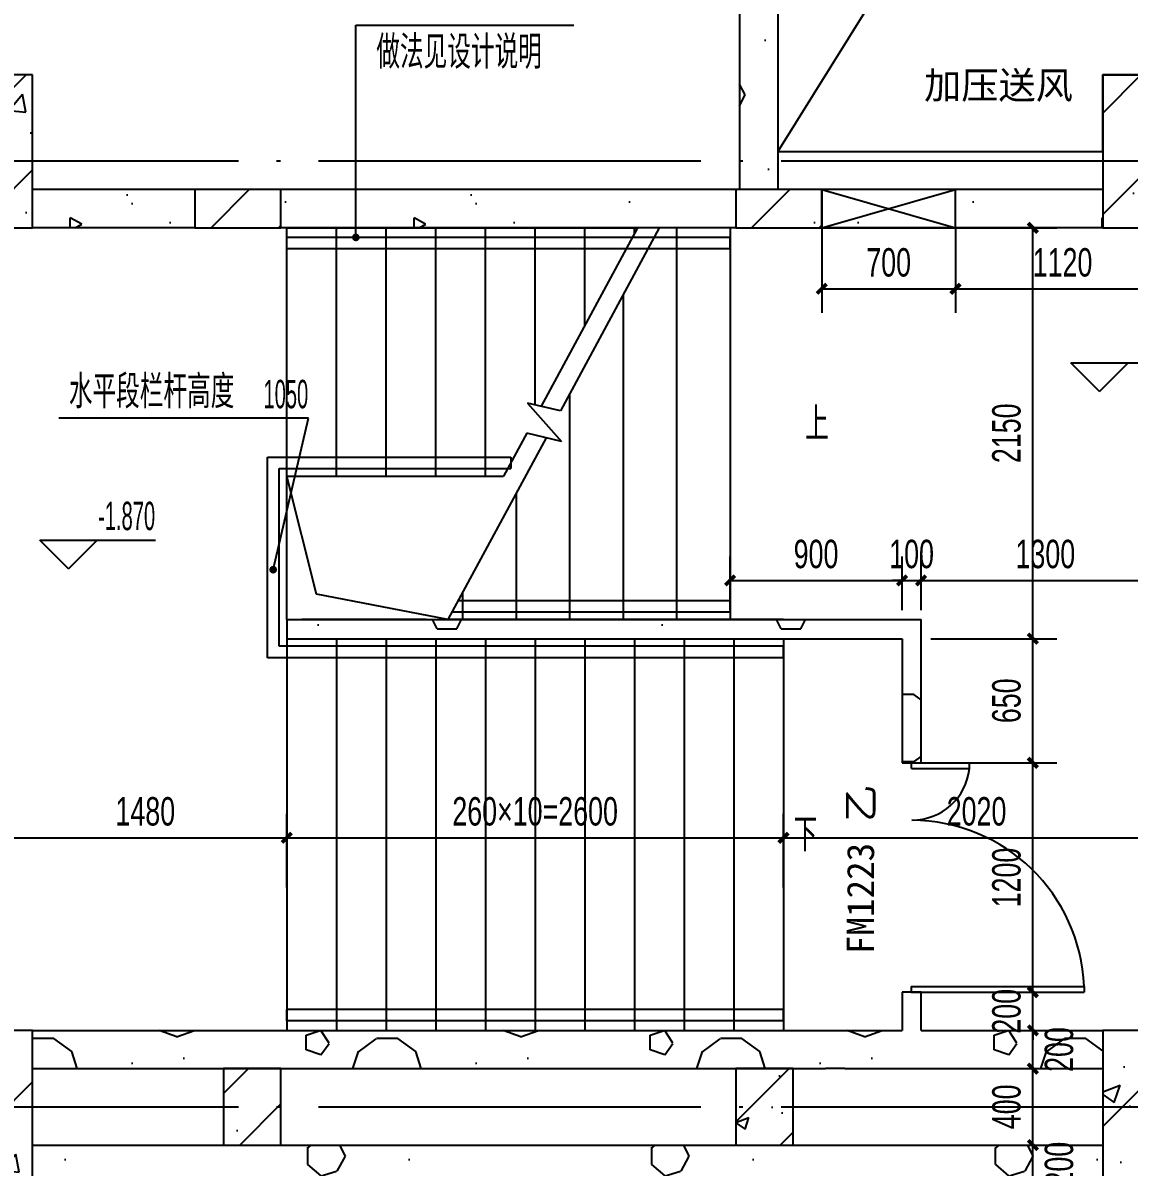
# Model space of a CAD drawing. Extents: x -26219 to 315419, y -160410 to -120810.
# Drawn here: x 95713 to 101502, y -133784 to -127796 of the extents above; entities that cross this region are included whole.
import ezdxf
from ezdxf.xclip import XClip

# ---------------------------------------------------------------- set-up
doc = ezdxf.new("R2010")
doc.units = 0
doc.header["$LTSCALE"] = 1000
doc.header["$MEASUREMENT"] = 0
doc.header["$XCLIPFRAME"] = 0
doc.linetypes.add('104-14# 核心筒$2$DOTE', pattern=[2.42, 2, -0.2, 0.02, -0.2])
for name, color, linetype in [('01-标注_尺寸', 124, 'Continuous'), ('01-标注_标高', 200, 'Continuous'), ('01-标注_符号', 200, 'Continuous'), ('02-TEXT_标注', 130, 'Continuous'), ('104-14# 核心筒$0$A-E_栏杆', 232, 'Continuous'), ('104-14# 核心筒$0$A-E_电梯', 171, 'Continuous'), ('104-14# 核心筒$0$A_STR-砌块墙', 121, 'Continuous'), ('104-14# 核心筒$0$DOOR_FIRE', 220, 'Continuous'), ('104-14# 核心筒$0$DUCT-新风管立管', 3, 'Continuous'), ('104-14# 核心筒$2$05-填充_天正', 26, 'Continuous'), ('104-14# 核心筒$2$A_AXIS-轴线', 36, '104-14# 核心筒$2$DOTE'), ('104-14# 核心筒$2$A_STR-砼柱', 51, 'Continuous'), ('A-TECH_暖通', 6, 'Continuous'), ('DOOR_FIRE_TEXT', 7, 'Continuous')]:
    doc.layers.add(name, color=color, linetype=linetype)
doc.styles.add('_TCH_DIM', font='ros.shx', dxfattribs={"width": 0.75, "bigfont": 'jd.shx'})
doc.styles.add('_TCH_DIM_T3', font='ros.shx', dxfattribs={"width": 0.705882, "bigfont": 'jd.shx'})
doc.styles.add('_TCH_WINDOW', font='STXIHEI_0.TTF')
doc.styles.get("Standard").update_dxf_attribs({"font": 'STXIHEI_0.TTF'})
doc.dimstyles.new('_TCH_ARCH&&50', dxfattribs={"dimtxt": 148.75, "dimasz": 50, "dimexe": 125, "dimexo": 150, "dimgap": 63.125, "dimtad": 1, "dimdec": 0, "dimzin": 0, "dimdsep": 46, "dimtxsty": '_TCH_DIM_T3', "dimblk": 'ARCHTICK', "dimcen": 0.09, "dimclrt": 7, "dimazin": 2, "dimtfac": 1, "dimtdec": 0, "dimtix": 1, "dimtmove": 2, "dimatfit": 3, "dimfxl": 0, "dimtolj": 1, "dimtzin": 0, "dimarcsym": 0})
pattern_1 = [(0, (531, -549), (900, 1800), [0, -1800]), (0, (-522, -792), (900, 1800), [0, -1800]), (0, (63, -810), (900, 1800), [0, -1800]), (0, (702, -279), (900, 1800), [0, -1800]), (0, (-45, -900), (900, 1800), [0, -1800]), (0, (882, 855), (900, 1800), [0, -1800]), (0, (333, 711), (900, 1800), [0, -1800]), (0, (621, 486), (900, 1800), [0, -1800]), (0, (-846, 450), (900, 1800), [0, -1800]), (0, (36, 369), (900, 1800), [0, -1800]), (0, (-306, -90), (900, 1800), [0, -1800]), (0, (-288, -765), (900, 1800), [0, -1800]), (0, (387, -837), (900, 1800), [0, -1800]), (0, (882, -45), (900, 1800), [0, -1800]), (0, (-801, -324), (900, 1800), [0, -1800]), (0, (-648, -18), (900, 1800), [0, -1800]), (0, (54, -144), (900, 1800), [0, -1800]), (0, (-198, -405), (900, 1800), [0, -1800]), (0, (-342, 189), (900, 1800), [0, -1800]), (0, (-117, 864), (900, 1800), [0, -1800]), (0, (-729, -702), (900, 1800), [0, -1800]), (0, (261, 495), (900, 1800), [0, -1800]), (0, (-576, 522), (900, 1800), [0, -1800]), (0, (-720, 756), (900, 1800), [0, -1800]), (130.60129, (771.43, 291.43), (-4499.99995, 5400.00002), [79.025, -33111.333]), (18.43495, (642.86, 325.71), (4500, 1800), [81.316, -11302.884]), (90, (642.9, 248.6), (900, 1800), [77.143, -3522.857]), (161.56505, (720, 222.86), (-4500, 1799.9999), [81.316, -11302.884]), (53.1301, (720, 222.86), (900, 1800), [85.714, -8914.285]), (135, (788.6, -694.3), (-900, 1800), [72.73, -5018.438]), (45, (685.7, -694.3), (900, 1800), [72.73, -5018.438]), (135, (737.14, -745.7), (-900, 1800), [72.73, -5018.438]), (45, (737.14, -745.7), (900, 1800), [72.73, -5018.438]), (116.565, (-77.1, 514.3), (-0.0002, 3600), [95.831, -1916.63]), (180, (-120, 600), (-900, 1800), [102.857, -1697.143]), (63.435, (-265.7, 514.3), (8e-06, 3600), [95.831, -1916.63]), (116.565, (-222.9, 428.6), (-0.0002, 3600), [95.831, -1916.63]), (0, (-222.9, 428.6), (900, 1800), [102.857, -1697.143]), (63.435, (-120, 428.6), (8e-06, 3600), [95.831, -1916.63]), (107.10273, (600, -94.286), (-2699.999897, 9000.000015), [116.584, -48848.707]), (143.97263, (565.71, 17.14), (-17099.99978, 12599.99999), [116.584, -24366.06]), (180, (471.4, 85.7), (-900, 1800), [111.429, -1688.57]), (36.02737, (265.71, 17.14), (17099.99987, 12599.99986), [116.584, -24366.06]), (71.56505, (231.43, -85.7), (2700, 9000), [108.42, -11275.778]), (107.10273, (265.714, -197.14), (-2699.999897, 9000.000015), [116.584, -48848.707]), (143.97263, (360, -265.71), (-17099.99978, 12599.99999), [116.584, -24366.06]), (0, (360, -265.7), (900, 1800), [111.429, -1688.57]), (36.02737, (471.43, -265.71), (17099.99987, 12599.99986), [116.584, -24366.06]), (71.56505, (565.71, -197.14), (2700, 9000), [108.42, -11275.778]), (150.25512, (617.14, 745.71), (-2700, 1799.99998), [69.105, -14442.96]), (90, (557.1, 711.4), (900, 1800), [68.571, -3531.428]), (29.74488, (557.14, 711.43), (2700, 1800), [69.105, -14442.96]), (116.565, (197.1, -531.4), (-0.0002, 3600), [95.831, -1916.63]), (168.69007, (154.29, -445.71), (-8100, 1799.99995), [87.412, -18269.056]), (41.185925, (0, -488.57), (22499.999864, 19799.999827), [91.116, -38177.406]), (90, (0, -574.3), (900, 1800), [85.714, -3514.285]), (138.81407, (68.57, -634.286), (-22499.9996, 19800.000126), [91.116, -38177.406]), (16.699244, (68.57, -634.286), (29699.999777, 8999.999906), [89.488, -37495.613]), (60.9454, (154.29, -608.57), (900, 1799.999984), [88.248, -36976.018]), (109.983106, (-557.14, 222.86), (-4500.000017, 12599.999967), [100.326, -42036.592]), (155.556045, (-591.43, 317.14), (-11700.000045, 5399.99989), [103.569, -43395.394]), (24.443955, (-780, 317.14), (11700.000006, 5399.999974), [103.569, -43395.394]), (70.01689, (-814.286, 222.86), (4500.000014, 12599.99997), [100.326, -42036.592]), (109.983106, (-780, 128.57), (-4500.000017, 12599.999967), [100.326, -42036.592]), (160.0169, (-685.71, 94.29), (-4500, 1799.99992), [100.326, -20968.132]), (19.9831, (-685.71, 94.29), (4499.99998, 1800), [100.326, -20968.132]), (70.01689, (-591.43, 128.57), (4500.000014, 12599.99997), [100.326, -42036.592]), (122.00538, (111.43, 60), (-900.00012, 1799.9999), [80.863, -16900.302]), (18.43495, (-8.57, 102.86), (4500, 1800), [81.316, -11302.884]), (90, (-8.6, 25.7), (900, 1800), [77.143, -3522.857]), (161.56505, (68.57, 0), (-4500, 1799.9999), [81.316, -11302.884]), (54.46232, (68.57, 0), (6299.99999, 8999.99999), [73.734, -30894.635]), (116.565, (-411.4, -377.1), (-0.0002, 3600), [95.831, -1916.63]), (180, (-454.3, -291.4), (-900, 1800), [94.286, -1705.714]), (59.03624, (-600, -377.14), (900, 1800), [99.96, -20891.466]), (120.96376, (-548.57, -462.86), (-900.00012, 1799.99992), [99.96, -20891.466]), (0, (-548.6, -462.9), (900, 1800), [94.286, -1705.714]), (63.435, (-454.3, -462.9), (8e-06, 3600), [95.831, -1916.63])]
pattern_2 = [(45, (0, 0), (-265.165, 265.165), []), (50, (0, 0), (1075.89, -94.128), [112.5, -1237.5]), (355, (0, 0), (-208.127, 1128.288), [90, -990]), (100.4514, (89.7, -7.8), (867.764, 1034.159), [95.61, -1051.713]), (46.1842, (0, 300), (1600.862, -248.279), [168.75, -1856.25]), (96.6356, (133.4, 279.3), (1401.994, 1461.177), [143.415, -1577.57]), (351.1842, (0, 300), (1401.993, 1461.178), [135, -1485]), (21, (150, 225), (895.3606, -603.9283), [112.5, -1237.5]), (326, (150, 225), (364.973, 1087.725), [90, -990]), (71.4514, (224.6, 174.7), (1260.334, 483.796), [95.61, -1051.713]), (37.5, (0, 0), (18.2398, 499.3408), [0, -978, 0, -1005, 0, -993.75]), (7.5, (0, 0), (394.6043, 591.6176), [0, -573, 0, -955.5, 0, -378.75]), (327.5, (-334.5, 0), (800.7337, -33.8323), [0, -375, 0, -1170, 0, -1552.5]), (317.5, (-484.5, 0), (874.7793, 150.1575), [0, -487.5, 0, -777, 0, -1102.5])]
pattern_3 = [(45, (0, 0), (-176.7767, 176.7767), []), (50, (0, 0), (717.2602, -62.752), [75, -825]), (355, (0, 0), (-138.7513, 752.192), [60, -660]), (100.4514, (59.8, -5.2), (578.5094, 689.4395), [63.74, -701.142]), (46.1842, (0, 200), (1067.241, -165.519), [112.5, -1237.5]), (96.6356, (88.9, 186.2), (934.663, 974.118), [95.61, -1051.713]), (351.1842, (0, 200), (934.662, 974.119), [90, -990]), (21, (100, 150), (596.907, -402.619), [75, -825]), (326, (100, 150), (243.3153, 725.15), [60, -660]), (71.4514, (149.74, 116.45), (840.2226, 322.5305), [63.74, -701.142]), (37.5, (0, 0), (12.15986, 332.89385), [0, -652, 0, -670, 0, -662.5]), (7.5, (0, 0), (263.0695, 394.4117), [0, -382, 0, -637, 0, -252.5]), (327.5, (-223, 0), (533.82244, -22.5549), [0, -250, 0, -780, 0, -1035]), (317.5, (-323, 0), (583.1862, 100.105), [0, -325, 0, -518, 0, -735])]

# ---------------------------------------------------------------- blocks, each defined once
blk = doc.blocks.new('104-14# 核心筒$0$$DorLib2D$00000225')
at = {"color": 0}
for p, q in [((0.475, -0.0014), (0.475, 0.7521)), ((0.475, 0.7521), (0.5, 0.7521)), ((0.5, -0.0014), (0.5, 0.7521)), ((-0.5, 0), (-0.5, 0.252)), ((-0.475, 0.252), (-0.5, 0.252)), ((-0.475, 0), (-0.475, 0.252)), ((-0.475, 0), (-0.5, 0)), ((0.475, -0.0014), (0.5, -0.0014))]:
    blk.add_line(p, q, dxfattribs=at)
for centre, radius, start, end in [((0.5046, -0.0019), 0.7546, 92.2493, 179.7238), ((-0.5008, 0.0026), 0.2508, 359.7899, 84.0974)]:
    blk.add_arc(centre, radius, start, end, dxfattribs=at)
blk = doc.blocks.new('104-14# 核心筒')
at = {"layer": '104-14# 核心筒$2$05-填充_天正'}
h = blk.add_hatch(dxfattribs=at)
h.set_pattern_fill('加气混凝土', color=256, scale=150, style=0)
h.set_pattern_definition(pattern_1)
h.paths.add_polyline_path([(113650, 21500), (113850, 21500), (113850, 22700), (113650, 22900)])
h = blk.add_hatch(dxfattribs=at)
h.set_pattern_fill('钢筋混凝土', color=256, scale=150, style=0)
h.set_pattern_definition(pattern_2)
h.paths.add_polyline_path([(109250, 21300), (109950, 21300), (109950, 22100), (109250, 22100)])
h = blk.add_hatch(dxfattribs=at)
h.set_pattern_fill('钢筋混凝土', color=256, scale=150, style=0)
h.set_pattern_definition(pattern_2)
h.paths.add_polyline_path([(115550, 21300), (116250, 21300), (116250, 22100), (115550, 22100)])
h = blk.add_hatch(dxfattribs=at)
h.set_pattern_fill('加气混凝土', color=256, scale=150, style=0)
h.set_pattern_definition(pattern_1)
h.paths.add_polyline_path([(109950, 21500), (109950, 21300), (110800, 21300), (110800, 21500)])
h = blk.add_hatch(dxfattribs=at)
h.set_pattern_fill('钢筋混凝土', color=256, scale=100, style=0)
h.set_pattern_definition(pattern_3)
h.paths.add_polyline_path([(110800, 21300), (111250, 21300), (111250, 21500), (110800, 21500)])
h = blk.add_hatch(dxfattribs=at)
h.set_pattern_fill('加气混凝土', color=256, scale=150, style=0)
h.set_pattern_definition(pattern_1)
h.paths.add_polyline_path([(111250, 21500), (111250, 21300), (113630, 21300), (113630, 21500)])
h = blk.add_hatch(dxfattribs=at)
h.set_pattern_fill('钢筋混凝土', color=256, scale=100, style=0)
h.set_pattern_definition(pattern_3)
h.paths.add_polyline_path([(113630, 21300), (114080, 21300), (114080, 21500), (113630, 21500)])
h = blk.add_hatch(dxfattribs=at)
h.set_pattern_fill('加气混凝土', color=256, scale=150, style=0)
h.set_pattern_definition(pattern_1)
h.paths.add_polyline_path([(114080, 21500), (114080, 21300), (115550, 21300), (115550, 21500)])
h = blk.add_hatch(dxfattribs=at)
h.set_pattern_fill('加气混凝土', color=256, scale=150, style=0)
h.set_pattern_definition(pattern_1)
h.paths.add_polyline_path([(111280, 19150), (114500, 19150), (114600, 19250), (111280, 19250)])
h = blk.add_hatch(dxfattribs=at)
h.set_pattern_fill('加气混凝土', color=256, scale=150, style=0)
h.set_pattern_definition(pattern_1)
h.paths.add_polyline_path([(114500, 19150), (114500, 18500), (114600, 18500), (114600, 19250)])
h = blk.add_hatch(dxfattribs=at)
h.set_pattern_fill('加气混凝土', color=256, scale=150, style=0)
h.set_pattern_definition(pattern_1)
h.paths.add_polyline_path([(114600, 17100), (114600, 17300), (114500, 17300), (114500, 17100), (114550, 17033.3)])
h = blk.add_hatch(dxfattribs=at)
h.set_pattern_fill('钢筋混凝土', color=256, scale=150, style=0)
h.set_pattern_definition(pattern_2)
h.paths.add_polyline_path([(109250, 16300), (109950, 16300), (109950, 17100), (109250, 17100)])
h = blk.add_hatch(dxfattribs=at)
h.set_pattern_fill('加气混凝土', color=256, scale=150, style=0)
h.set_pattern_definition(pattern_1)
h.paths.add_polyline_path([(109950, 17100), (109950, 16900), (114100, 16900), (114150, 16966.7), (114150, 17100)])
h = blk.add_hatch(dxfattribs=at)
h.set_pattern_fill('加气混凝土', color=256, scale=150, style=0)
h.set_pattern_definition(pattern_1)
h.paths.add_polyline_path([(114150, 16966.7), (114200, 16900), (114550, 16900), (114550, 17033.3), (114500, 17100), (114150, 17100)])
h = blk.add_hatch(dxfattribs=at)
h.set_pattern_fill('加气混凝土', color=256, scale=150, style=0)
h.set_pattern_definition(pattern_1)
h.paths.add_polyline_path([(115550, 16900), (115550, 17100), (114600, 17100), (114550, 17033.3), (114550, 16900)])
h = blk.add_hatch(dxfattribs=at)
h.set_pattern_fill('钢筋混凝土', color=256, scale=150, style=0)
h.set_pattern_definition(pattern_2)
h.paths.add_polyline_path([(115550, 16300), (116250, 16300), (116250, 17100), (115550, 17100)])
h = blk.add_hatch(dxfattribs=at)
h.set_pattern_fill('加气混凝土', color=256, scale=150, style=0)
h.set_pattern_definition(pattern_1)
h.paths.add_polyline_path([(114150, 16966.7), (114100, 16900), (114200, 16900)])
h = blk.add_hatch(dxfattribs=at)
h.set_pattern_fill('钢筋混凝土', color=256, scale=100, style=0)
h.set_pattern_definition(pattern_3)
h.paths.add_polyline_path([(110950, 16500), (111250, 16500), (111250, 16900), (110950, 16900)])
h = blk.add_hatch(dxfattribs=at)
h.set_pattern_fill('钢筋混凝土', color=256, scale=100, style=0)
h.set_pattern_definition(pattern_3)
h.paths.add_polyline_path([(113630, 16500), (113930, 16500), (113930, 16900), (113630, 16900)])
h = blk.add_hatch(dxfattribs=at)
h.set_pattern_fill('加气混凝土', color=256, scale=150, style=0)
h.set_pattern_definition(pattern_1)
h.paths.add_polyline_path([(109950, 16500), (109950, 16300), (114500, 16300), (114550, 16366.7), (114550, 16500)])
h = blk.add_hatch(dxfattribs=at)
h.set_pattern_fill('加气混凝土', color=256, scale=150, style=0)
h.set_pattern_definition(pattern_1)
h.paths.add_polyline_path([(115550, 16300), (115550, 16500), (114550, 16500), (114550, 16366.7), (114600, 16300)])
at = {"elevation": 3000}
blk.add_lwpolyline([(115900, 22700), (113850, 22700), (113850, 21700), (115550, 21700), (115550, 22100), (115900, 22100)], close=True, dxfattribs=at)
at = {"layer": '104-14# 核心筒$0$A-E_栏杆'}
for p, q in [((113600, 21250), (111280, 21250)), ((111280, 21190), (111280, 21250)), ((113600, 21190), (113600, 21250)), ((113600, 21190), (111280, 21190)), ((111180, 19050), (111180, 20100)), ((111180, 20100), (112452.6, 20100)), ((112452.6, 20100), (112452.6, 20040)), ((111240, 19110), (111240, 20040)), ((111240, 20040), (112452.6, 20040)), ((112177.8, 19350), (113600, 19350)), ((113600, 19350), (113600, 19290)), ((112145.4, 19290), (113600, 19290)), ((113880, 19110), (111240, 19110)), ((113880, 19050), (113880, 19110)), ((113880, 19050), (111180, 19050)), ((113880, 17210), (111280, 17210)), ((111280, 17150), (111280, 17210)), ((113880, 17150), (113880, 17210)), ((113880, 17150), (111280, 17150))]:
    blk.add_line(p, q, dxfattribs=at)
at = {"layer": '104-14# 核心筒$0$A-E_电梯'}
for p, q in [((111280, 21300), (113116.2, 21300)), ((111280, 20000), (111280, 21300)), ((113116.2, 21300), (111360, 21300)), ((111540, 20000), (111540, 21300)), ((111800, 20000), (111800, 21300)), ((112060, 20000), (112060, 21300)), ((112320, 20000), (112320, 21300)), ((112580, 20373.7), (112580, 21300)), ((113116.2, 21300), (112612.3, 20366)), ((113229.8, 21300), (112713, 20342.1)), ((112840, 20788.1), (112840, 21300)), ((113100, 21270), (113100, 21300)), ((113600, 21300), (113229.8, 21300)), ((113320, 21300), (113320, 19250)), ((113600, 21300), (113600, 19250)), ((113040, 20948.2), (113040, 19250)), ((112760, 20429.2), (112760, 19250)), ((112713, 20342.1), (112539.4, 20383.3)), ((112539.4, 20383.3), (112718.2, 20182.3)), ((112637.2, 20201.5), (112123.8, 19250)), ((112536.5, 20225.4), (112414.8, 20000)), ((112718.2, 20182.3), (112536.5, 20225.4)), ((111280, 20000), (112414.8, 20000)), ((112480, 19910.2), (112480, 19250)), ((112200, 19391.2), (112200, 19250)), ((112010.2, 19250), (111360, 19250)), ((112010.2, 19250), (111360, 19250)), ((113880, 19250), (112123.8, 19250)), ((113600, 19250), (112123.8, 19250)), ((111280, 19150), (113880, 19150)), ((111280, 19150), (111280, 17100)), ((111540, 19150), (111540, 17100)), ((111800, 19150), (111800, 17100)), ((112060, 19150), (112060, 17100)), ((112320, 19150), (112320, 17100)), ((112580, 19150), (112580, 17100)), ((112840, 19150), (112840, 17100)), ((113100, 19150), (113100, 17100)), ((113360, 19150), (113360, 17100)), ((113620, 19150), (113620, 17100)), ((113880, 19150), (113880, 17100)), ((111280, 17100), (113880, 17100))]:
    blk.add_line(p, q, dxfattribs=at)
for points in [[(111280, 19250), (111280, 20000)], [(112123.8, 19250), (111435.1, 19383.3), (111280, 20000)]]:
    blk.add_lwpolyline(points, dxfattribs=at)
at = {"layer": '104-14# 核心筒$0$A_STR-砌块墙'}
for p, q in [((113650, 22900), (113650, 21500)), ((113850, 22700), (113850, 21500)), ((110800, 21500), (109950, 21500)), ((113630, 21500), (111250, 21500)), ((115550, 21500), (114080, 21500)), ((110800, 21300), (109950, 21300)), ((113630, 21300), (111250, 21300)), ((115550, 21300), (114080, 21300)), ((111280, 19250), (114600, 19250)), ((111280, 19250), (111280, 19150)), ((114600, 18500), (114600, 19250)), ((111280, 19150), (114500, 19150)), ((114500, 19150), (114500, 18500)), ((114500, 18500), (114600, 18500)), ((114600, 17300), (114500, 17300)), ((114500, 17300), (114500, 17100)), ((114600, 17100), (114600, 17300)), ((109950, 17100), (114150, 17100)), ((114150, 17100), (114500, 17100)), ((114600, 17100), (115550, 17100)), ((109950, 16900), (114100, 16900)), ((114100, 16900), (114100, 16900)), ((114200, 16900), (114100, 16900)), ((114200, 16900), (114550, 16900)), ((114200, 16900), (114200, 16900)), ((114550, 16900), (115550, 16900)), ((109950, 16500), (114550, 16500)), ((114550, 16500), (115550, 16500))]:
    blk.add_line(p, q, dxfattribs=at)
at = {"layer": '104-14# 核心筒$0$DUCT-新风管立管', "elevation": 3000}
blk.add_lwpolyline([(115900, 22700), (113850, 22700), (113850, 21700), (115550, 21700), (115550, 22100), (115900, 22100), (115900, 22700), (114311.8, 22440.2), (113850, 21700)], dxfattribs=at)
at = {"layer": '104-14# 核心筒$2$A_AXIS-轴线'}
for p, q in [((-9370.1, 284000), (120259.9, 284000)), ((104400, 21650), (120259.9, 21650)), ((-24839, 16700), (120259.9, 16700))]:
    blk.add_line(p, q, dxfattribs=at)
at = {"layer": '104-14# 核心筒$2$A_STR-砼柱'}
for p, q in [((109950, 22100), (109250, 22100)), ((109950, 21300), (109950, 22100)), ((116250, 22100), (115550, 22100)), ((115550, 22100), (115550, 21300)), ((111250, 21500), (110800, 21500)), ((110800, 21500), (110800, 21300)), ((111250, 21300), (111250, 21500)), ((114080, 21500), (113630, 21500)), ((113630, 21500), (113630, 21300)), ((114080, 21300), (114080, 21500)), ((109250, 21300), (109950, 21300)), ((110800, 21300), (111250, 21300)), ((113630, 21300), (114080, 21300)), ((115550, 21300), (116250, 21300)), ((109950, 17100), (109250, 17100)), ((109950, 16300), (109950, 17100)), ((116250, 17100), (115550, 17100)), ((115550, 17100), (115550, 16300)), ((111250, 16900), (110950, 16900)), ((110950, 16900), (110950, 16500)), ((111250, 16500), (111250, 16900)), ((113930, 16900), (113630, 16900)), ((113630, 16900), (113630, 16500)), ((113930, 16500), (113930, 16900)), ((110950, 16500), (111250, 16500)), ((113630, 16500), (113930, 16500))]:
    blk.add_line(p, q, dxfattribs=at)
at = {"layer": '104-14# 核心筒$0$DOOR_FIRE', "xscale": 1200, "yscale": 1200, "zscale": 100, "rotation": 270}
blk.add_blockref('104-14# 核心筒$0$$DorLib2D$00000225', (114550, 17900), dxfattribs=at)
blk = doc.blocks.new('*U64')
blk.add_lwpolyline([(200, 0), (200, 700), (0, 700), (0, 0), (200, 0), (0, 700), (0, 0), (200, 700)])
blk = doc.blocks.new('_ArchTick')
at = {"color": 0, "linetype": 'ByBlock', "const_width": 0.4}
blk.add_lwpolyline([(-0.5, -0.5), (0.5, 0.5)], dxfattribs=at)
blk = doc.blocks.new('*D1177')
at = {"layer": '01-标注_尺寸', "color": 0, "lineweight": -2, "transparency": 16777216}
for p, q in [((99413.9, -130868.8), (99413.9, -130589)), ((100313.9, -130868.8), (100313.9, -130589)), ((99413.9, -130714), (100313.9, -130714))]:
    blk.add_line(p, q, dxfattribs=at)
at = {"layer": 'Defpoints', "color": 0, "transparency": 16777216}
for p in [(100313.9, -130714), (99413.9, -131018.8), (100313.9, -131018.8)]:
    blk.add_point(p, dxfattribs=at)
at = {"layer": '01-标注_尺寸', "color": 0, "lineweight": -2, "transparency": 16777216, "xscale": 50, "yscale": 50, "zscale": 50, "rotation": 180}
blk.add_blockref('_ArchTick', (99413.9, -130714), dxfattribs=at)
at = {"layer": '01-标注_尺寸', "color": 0, "lineweight": -2, "transparency": 16777216, "xscale": 50, "yscale": 50, "zscale": 50}
blk.add_blockref('_ArchTick', (100313.9, -130714), dxfattribs=at)
at = {"layer": '01-标注_尺寸', "color": 7, "transparency": 16777216, "insert": (99863.9, -130576.5), "char_height": 148.75, "attachment_point": 5, "style": '_TCH_DIM_T3'}
blk.add_mtext('\\A1;900', dxfattribs=at)
blk = doc.blocks.new('*D1178')
at = {"layer": '01-标注_尺寸', "color": 0, "lineweight": -2, "transparency": 16777216}
for p, q in [((100313.9, -130868.8), (100313.9, -130589)), ((100413.9, -130868.8), (100413.9, -130589)), ((100313.9, -130714), (100263.9, -130714)), ((100313.9, -130714), (100413.9, -130714)), ((100413.9, -130714), (100463.9, -130714))]:
    blk.add_line(p, q, dxfattribs=at)
at = {"layer": 'Defpoints', "color": 0, "transparency": 16777216}
for p in [(100413.9, -130714), (100313.9, -131018.8), (100413.9, -131018.8)]:
    blk.add_point(p, dxfattribs=at)
at = {"layer": '01-标注_尺寸', "color": 0, "lineweight": -2, "transparency": 16777216, "xscale": 50, "yscale": 50, "zscale": 50}
blk.add_blockref('_ArchTick', (100313.9, -130714), dxfattribs=at)
at = {"layer": '01-标注_尺寸', "color": 0, "lineweight": -2, "transparency": 16777216, "xscale": 50, "yscale": 50, "zscale": 50, "rotation": 180}
blk.add_blockref('_ArchTick', (100413.9, -130714), dxfattribs=at)
at = {"layer": '01-标注_尺寸', "color": 7, "transparency": 16777216, "insert": (100363.9, -130576.5), "char_height": 148.75, "attachment_point": 5, "style": '_TCH_DIM_T3'}
blk.add_mtext('\\A1;100', dxfattribs=at)
blk = doc.blocks.new('*D1179')
at = {"layer": '01-标注_尺寸', "color": 0, "lineweight": -2, "transparency": 16777216}
for p, q in [((100413.9, -130868.8), (100413.9, -130589)), ((101713.9, -130868.8), (101713.9, -130589)), ((100413.9, -130714), (101713.9, -130714))]:
    blk.add_line(p, q, dxfattribs=at)
at = {"layer": 'Defpoints', "color": 0, "transparency": 16777216}
for p in [(101713.9, -130714), (100413.9, -131018.8), (101713.9, -131018.8)]:
    blk.add_point(p, dxfattribs=at)
at = {"layer": '01-标注_尺寸', "color": 0, "lineweight": -2, "transparency": 16777216, "xscale": 50, "yscale": 50, "zscale": 50, "rotation": 180}
blk.add_blockref('_ArchTick', (100413.9, -130714), dxfattribs=at)
at = {"layer": '01-标注_尺寸', "color": 0, "lineweight": -2, "transparency": 16777216, "xscale": 50, "yscale": 50, "zscale": 50}
blk.add_blockref('_ArchTick', (101713.9, -130714), dxfattribs=at)
at = {"layer": '01-标注_尺寸', "color": 7, "transparency": 16777216, "insert": (101063.9, -130576.5), "char_height": 148.75, "attachment_point": 5, "style": '_TCH_DIM_T3'}
blk.add_mtext('\\A1;1300', dxfattribs=at)
blk = doc.blocks.new('*D1184')
at = {"layer": '01-标注_尺寸', "color": 0, "lineweight": -2, "transparency": 16777216}
for p, q in [((100463.9, -133668.8), (101123.5, -133668.8)), ((100998.5, -133868.8), (100998.5, -133668.8)), ((100463.9, -133868.8), (101123.5, -133868.8))]:
    blk.add_line(p, q, dxfattribs=at)
at = {"layer": 'Defpoints', "color": 0, "transparency": 16777216}
for p in [(100313.9, -133668.8), (100998.5, -133668.8), (100313.9, -133868.8)]:
    blk.add_point(p, dxfattribs=at)
at = {"layer": '01-标注_尺寸', "color": 0, "lineweight": -2, "transparency": 16777216, "xscale": 50, "yscale": 50, "zscale": 50}
for p, rotation in [((100998.5, -133668.8), 90), ((100998.5, -133868.8), 270)]:
    blk.add_blockref('_ArchTick', p, dxfattribs=dict(at, rotation=rotation))
at = {"layer": '01-标注_尺寸', "color": 7, "transparency": 16777216, "insert": (101136, -133768.8), "char_height": 148.75, "attachment_point": 5, "rotation": 90, "style": '_TCH_DIM_T3'}
blk.add_mtext('\\A1;200', dxfattribs=at)
blk = doc.blocks.new('*D1185')
at = {"layer": '01-标注_尺寸', "color": 0, "lineweight": -2, "transparency": 16777216}
for p, q in [((100463.9, -133268.8), (101123.5, -133268.8)), ((100998.5, -133668.8), (100998.5, -133268.8)), ((100463.9, -133668.8), (101123.5, -133668.8))]:
    blk.add_line(p, q, dxfattribs=at)
at = {"layer": 'Defpoints', "color": 0, "transparency": 16777216}
for p in [(100313.9, -133268.8), (100998.5, -133268.8), (100313.9, -133668.8)]:
    blk.add_point(p, dxfattribs=at)
at = {"layer": '01-标注_尺寸', "color": 0, "lineweight": -2, "transparency": 16777216, "xscale": 50, "yscale": 50, "zscale": 50}
for p, rotation in [((100998.5, -133268.8), 90), ((100998.5, -133668.8), 270)]:
    blk.add_blockref('_ArchTick', p, dxfattribs=dict(at, rotation=rotation))
at = {"layer": '01-标注_尺寸', "color": 7, "transparency": 16777216, "insert": (100861, -133468.8), "char_height": 148.75, "attachment_point": 5, "rotation": 90, "style": '_TCH_DIM_T3'}
blk.add_mtext('\\A1;400', dxfattribs=at)
blk = doc.blocks.new('*D1186')
at = {"layer": '01-标注_尺寸', "color": 0, "lineweight": -2, "transparency": 16777216}
for p, q in [((100463.9, -133068.8), (101123.5, -133068.8)), ((100998.5, -133268.8), (100998.5, -133068.8)), ((100463.9, -133268.8), (101123.5, -133268.8))]:
    blk.add_line(p, q, dxfattribs=at)
at = {"layer": 'Defpoints', "color": 0, "transparency": 16777216}
for p in [(100313.9, -133068.8), (100998.5, -133068.8), (100313.9, -133268.8)]:
    blk.add_point(p, dxfattribs=at)
at = {"layer": '01-标注_尺寸', "color": 0, "lineweight": -2, "transparency": 16777216, "xscale": 50, "yscale": 50, "zscale": 50}
for p, rotation in [((100998.5, -133068.8), 90), ((100998.5, -133268.8), 270)]:
    blk.add_blockref('_ArchTick', p, dxfattribs=dict(at, rotation=rotation))
at = {"layer": '01-标注_尺寸', "color": 7, "transparency": 16777216, "insert": (101136, -133168.8), "char_height": 148.75, "attachment_point": 5, "rotation": 90, "style": '_TCH_DIM_T3'}
blk.add_mtext('\\A1;200', dxfattribs=at)
blk = doc.blocks.new('*D1187')
at = {"layer": '01-标注_尺寸', "color": 0, "lineweight": -2, "transparency": 16777216}
for p, q in [((100463.9, -132868.8), (101123.5, -132868.8)), ((100998.5, -132868.8), (100998.5, -132818.8)), ((100998.5, -133068.8), (100998.5, -132868.8)), ((100463.9, -133068.8), (101123.5, -133068.8)), ((100998.5, -133068.8), (100998.5, -133118.8))]:
    blk.add_line(p, q, dxfattribs=at)
at = {"layer": 'Defpoints', "color": 0, "transparency": 16777216}
for p in [(100313.9, -132868.8), (100998.5, -132868.8), (100313.9, -133068.8)]:
    blk.add_point(p, dxfattribs=at)
at = {"layer": '01-标注_尺寸', "color": 0, "lineweight": -2, "transparency": 16777216, "xscale": 50, "yscale": 50, "zscale": 50}
for p, rotation in [((100998.5, -132868.8), 270), ((100998.5, -133068.8), 90)]:
    blk.add_blockref('_ArchTick', p, dxfattribs=dict(at, rotation=rotation))
at = {"layer": '01-标注_尺寸', "color": 7, "transparency": 16777216, "insert": (100861, -132968.8), "char_height": 148.75, "attachment_point": 5, "rotation": 90, "style": '_TCH_DIM_T3'}
blk.add_mtext('\\A1;200', dxfattribs=at)
blk = doc.blocks.new('*D1188')
at = {"layer": '01-标注_尺寸', "color": 0, "lineweight": -2, "transparency": 16777216}
for p, q in [((100463.9, -131668.8), (101123.5, -131668.8)), ((100998.5, -132868.8), (100998.5, -131668.8)), ((100463.9, -132868.8), (101123.5, -132868.8))]:
    blk.add_line(p, q, dxfattribs=at)
at = {"layer": 'Defpoints', "color": 0, "transparency": 16777216}
for p in [(100313.9, -131668.8), (100998.5, -131668.8), (100313.9, -132868.8)]:
    blk.add_point(p, dxfattribs=at)
at = {"layer": '01-标注_尺寸', "color": 0, "lineweight": -2, "transparency": 16777216, "xscale": 50, "yscale": 50, "zscale": 50}
for p, rotation in [((100998.5, -131668.8), 90), ((100998.5, -132868.8), 270)]:
    blk.add_blockref('_ArchTick', p, dxfattribs=dict(at, rotation=rotation))
at = {"layer": '01-标注_尺寸', "color": 7, "transparency": 16777216, "insert": (100861, -132268.8), "char_height": 148.75, "attachment_point": 5, "rotation": 90, "style": '_TCH_DIM_T3'}
blk.add_mtext('\\A1;1200', dxfattribs=at)
blk = doc.blocks.new('*D1189')
at = {"layer": '01-标注_尺寸', "color": 0, "lineweight": -2, "transparency": 16777216}
for p, q in [((100463.9, -131018.8), (101123.5, -131018.8)), ((100998.5, -131668.8), (100998.5, -131018.8)), ((100463.9, -131668.8), (101123.5, -131668.8))]:
    blk.add_line(p, q, dxfattribs=at)
at = {"layer": 'Defpoints', "color": 0, "transparency": 16777216}
for p in [(100313.9, -131018.8), (100998.5, -131018.8), (100313.9, -131668.8)]:
    blk.add_point(p, dxfattribs=at)
at = {"layer": '01-标注_尺寸', "color": 0, "lineweight": -2, "transparency": 16777216, "xscale": 50, "yscale": 50, "zscale": 50}
for p, rotation in [((100998.5, -131018.8), 90), ((100998.5, -131668.8), 270)]:
    blk.add_blockref('_ArchTick', p, dxfattribs=dict(at, rotation=rotation))
at = {"layer": '01-标注_尺寸', "color": 7, "transparency": 16777216, "insert": (100861, -131343.8), "char_height": 148.75, "attachment_point": 5, "rotation": 90, "style": '_TCH_DIM_T3'}
blk.add_mtext('\\A1;650', dxfattribs=at)
blk = doc.blocks.new('*D1190')
at = {"layer": '01-标注_尺寸', "color": 0, "lineweight": -2, "transparency": 16777216}
for p, q in [((100463.9, -128868.8), (101123.5, -128868.8)), ((100998.5, -131018.8), (100998.5, -128868.8)), ((100463.9, -131018.8), (101123.5, -131018.8))]:
    blk.add_line(p, q, dxfattribs=at)
at = {"layer": 'Defpoints', "color": 0, "transparency": 16777216}
for p in [(100313.9, -128868.8), (100998.5, -128868.8), (100313.9, -131018.8)]:
    blk.add_point(p, dxfattribs=at)
at = {"layer": '01-标注_尺寸', "color": 0, "lineweight": -2, "transparency": 16777216, "xscale": 50, "yscale": 50, "zscale": 50}
for p, rotation in [((100998.5, -128868.8), 90), ((100998.5, -131018.8), 270)]:
    blk.add_blockref('_ArchTick', p, dxfattribs=dict(at, rotation=rotation))
at = {"layer": '01-标注_尺寸', "color": 7, "transparency": 16777216, "insert": (100861, -129943.8), "char_height": 148.75, "attachment_point": 5, "rotation": 90, "style": '_TCH_DIM_T3'}
blk.add_mtext('\\A1;2150', dxfattribs=at)
blk = doc.blocks.new('*D1191')
at = {"layer": '01-标注_尺寸', "color": 0, "lineweight": -2, "transparency": 16777216}
for p, q in [((99693.9, -132320.8), (99693.9, -131935.9)), ((101713.9, -132320.8), (101713.9, -131935.9)), ((99693.9, -132060.9), (101713.9, -132060.9))]:
    blk.add_line(p, q, dxfattribs=at)
at = {"layer": 'Defpoints', "color": 0, "transparency": 16777216}
for p in [(101713.9, -132060.9), (99693.9, -132470.8), (101713.9, -132470.8)]:
    blk.add_point(p, dxfattribs=at)
at = {"layer": '01-标注_尺寸', "color": 0, "lineweight": -2, "transparency": 16777216, "xscale": 50, "yscale": 50, "zscale": 50, "rotation": 180}
blk.add_blockref('_ArchTick', (99693.9, -132060.9), dxfattribs=at)
at = {"layer": '01-标注_尺寸', "color": 0, "lineweight": -2, "transparency": 16777216, "xscale": 50, "yscale": 50, "zscale": 50}
blk.add_blockref('_ArchTick', (101713.9, -132060.9), dxfattribs=at)
at = {"layer": '01-标注_尺寸', "color": 7, "transparency": 16777216, "insert": (100703.9, -131923.4), "char_height": 148.75, "attachment_point": 5, "style": '_TCH_DIM_T3'}
blk.add_mtext('\\A1;2020', dxfattribs=at)
blk = doc.blocks.new('*D1192')
at = {"layer": '01-标注_尺寸', "color": 0, "lineweight": -2, "transparency": 16777216}
for p, q in [((97093.9, -132320.8), (97093.9, -131935.9)), ((99693.9, -132320.8), (99693.9, -131935.9)), ((97093.9, -132060.9), (99693.9, -132060.9))]:
    blk.add_line(p, q, dxfattribs=at)
at = {"layer": 'Defpoints', "color": 0, "transparency": 16777216}
for p in [(99693.9, -132060.9), (97093.9, -132470.8), (99693.9, -132470.8)]:
    blk.add_point(p, dxfattribs=at)
at = {"layer": '01-标注_尺寸', "color": 0, "lineweight": -2, "transparency": 16777216, "xscale": 50, "yscale": 50, "zscale": 50, "rotation": 180}
blk.add_blockref('_ArchTick', (97093.9, -132060.9), dxfattribs=at)
at = {"layer": '01-标注_尺寸', "color": 0, "lineweight": -2, "transparency": 16777216, "xscale": 50, "yscale": 50, "zscale": 50}
blk.add_blockref('_ArchTick', (99693.9, -132060.9), dxfattribs=at)
at = {"layer": '01-标注_尺寸', "color": 7, "transparency": 16777216, "insert": (98393.9, -131923.4), "char_height": 148.75, "attachment_point": 5, "style": '_TCH_DIM_T3'}
blk.add_mtext('\\A1;260×10=2600', dxfattribs=at)
blk = doc.blocks.new('*D1193')
at = {"layer": '01-标注_尺寸', "color": 0, "lineweight": -2, "transparency": 16777216}
for p, q in [((95613.9, -132320.8), (95613.9, -131935.9)), ((97093.9, -132320.8), (97093.9, -131935.9)), ((95613.9, -132060.9), (97093.9, -132060.9))]:
    blk.add_line(p, q, dxfattribs=at)
at = {"layer": 'Defpoints', "color": 0, "transparency": 16777216}
for p in [(97093.9, -132060.9), (95613.9, -132470.8), (97093.9, -132470.8)]:
    blk.add_point(p, dxfattribs=at)
at = {"layer": '01-标注_尺寸', "color": 0, "lineweight": -2, "transparency": 16777216, "xscale": 50, "yscale": 50, "zscale": 50, "rotation": 180}
blk.add_blockref('_ArchTick', (95613.9, -132060.9), dxfattribs=at)
at = {"layer": '01-标注_尺寸', "color": 0, "lineweight": -2, "transparency": 16777216, "xscale": 50, "yscale": 50, "zscale": 50}
blk.add_blockref('_ArchTick', (97093.9, -132060.9), dxfattribs=at)
at = {"layer": '01-标注_尺寸', "color": 7, "transparency": 16777216, "insert": (96353.9, -131923.4), "char_height": 148.75, "attachment_point": 5, "style": '_TCH_DIM_T3'}
blk.add_mtext('\\A1;1480', dxfattribs=at)
blk = doc.blocks.new('*D1739')
at = {"layer": '01-标注_尺寸', "color": 0, "lineweight": -2, "transparency": 16777216}
for p, q in [((99893.9, -128868.8), (99893.9, -129312.9)), ((100593.9, -128868.8), (100593.9, -129312.9)), ((99893.9, -129187.9), (100593.9, -129187.9))]:
    blk.add_line(p, q, dxfattribs=at)
at = {"layer": 'Defpoints', "color": 0, "transparency": 16777216}
for p in [(99893.9, -128718.8), (100593.9, -128718.8), (100593.9, -129187.9)]:
    blk.add_point(p, dxfattribs=at)
at = {"layer": '01-标注_尺寸', "color": 0, "lineweight": -2, "transparency": 16777216, "xscale": 50, "yscale": 50, "zscale": 50, "rotation": 180}
blk.add_blockref('_ArchTick', (99893.9, -129187.9), dxfattribs=at)
at = {"layer": '01-标注_尺寸', "color": 0, "lineweight": -2, "transparency": 16777216, "xscale": 50, "yscale": 50, "zscale": 50}
blk.add_blockref('_ArchTick', (100593.9, -129187.9), dxfattribs=at)
at = {"layer": '01-标注_尺寸', "color": 7, "transparency": 16777216, "insert": (100243.9, -129050.4), "char_height": 148.75, "attachment_point": 5, "style": '_TCH_DIM_T3'}
blk.add_mtext('\\A1;700', dxfattribs=at)
blk = doc.blocks.new('*D1740')
at = {"layer": '01-标注_尺寸', "color": 0, "lineweight": -2, "transparency": 16777216}
for p, q in [((100593.9, -128868.8), (100593.9, -129312.9)), ((101713.9, -128868.8), (101713.9, -129312.9)), ((100593.9, -129187.9), (101713.9, -129187.9))]:
    blk.add_line(p, q, dxfattribs=at)
at = {"layer": 'Defpoints', "color": 0, "transparency": 16777216}
for p in [(100593.9, -128718.8), (101713.9, -128718.8), (101713.9, -129187.9)]:
    blk.add_point(p, dxfattribs=at)
at = {"layer": '01-标注_尺寸', "color": 0, "lineweight": -2, "transparency": 16777216, "xscale": 50, "yscale": 50, "zscale": 50, "rotation": 180}
blk.add_blockref('_ArchTick', (100593.9, -129187.9), dxfattribs=at)
at = {"layer": '01-标注_尺寸', "color": 0, "lineweight": -2, "transparency": 16777216, "xscale": 50, "yscale": 50, "zscale": 50}
blk.add_blockref('_ArchTick', (101713.9, -129187.9), dxfattribs=at)
at = {"layer": '01-标注_尺寸', "color": 7, "transparency": 16777216, "insert": (101153.9, -129050.4), "char_height": 148.75, "attachment_point": 5, "style": '_TCH_DIM_T3'}
blk.add_mtext('\\A1;1120', dxfattribs=at)

msp = doc.modelspace()

# ---------------------------------------------------------------- linework, layer by layer
at = {"layer": '01-标注_标高'}
for p, q in [((101347, -129725.1), (101197, -129575.1)), ((101197, -129575.1), (101960.3, -129575.1)), ((101347, -129725.1), (101497, -129575.1)), ((95952, -130653.3), (95802, -130503.3)), ((95802, -130503.3), (96407.9, -130503.3)), ((95952, -130653.3), (96102, -130503.3))]:
    msp.add_line(p, q, dxfattribs=at)
at = {"layer": '01-标注_符号'}
for p, q in [((97455.7, -128918.8), (97455.7, -127808.5)), ((97455.7, -127808.5), (98596.4, -127808.5)), ((97208.3, -129865.5), (95901.3, -129865.5)), ((97023.1, -130657.9), (97208.3, -129865.5))]:
    msp.add_line(p, q, dxfattribs=at)
at = {"layer": '01-标注_符号', "const_width": 20}
for points in [[(97455.7, -128928.8, 1), (97455.7, -128908.8, 1)], [(97020.8, -130667.6, 1), (97025.4, -130648.1, 1)]]:
    msp.add_lwpolyline(points, format="xyb", close=True, dxfattribs=at)
at = {"layer": '01-标注_符号'}
for points in [[(99693.9, -132043.8, 0, 0, 0), (95763.9, -132043.8, 0, 0, 0), (95763.9, -129518.8, 0, 0, 0), (97783.9, -129518.8, 40, 0, 0), (97933.9, -129518.8, 0, 0, 0)], [(99753.9, -129893.8, 0, 0, 0), (98858.8, -129893.8, 40, 0, 0), (98708.8, -129893.8, 0, 0, 0)]]:
    msp.add_lwpolyline(points, format="xyseb", dxfattribs=at)

# ---------------------------------------------------------------- block references
ref = msp.add_blockref('104-14# 核心筒', (-403.7, -412046.9))
XClip(ref).set_block_clipping_path([(106848.8539130328, 277349.9999999653), (117200.2008833431, 284950.9169573075)])
ref = msp.add_blockref('104-14# 核心筒', (-14186.1, -150168.8))
XClip(ref).set_block_clipping_path([(106607.1139184716, 10499.9999999845), (118350.0977260475, 23000.0000000241)])
ref = msp.add_blockref('104-14# 核心筒', (-24171.8, -146852.4))
XClip(ref).set_block_clipping_path([(21749.9999999867, 6862.509807695), (34199.9999999442, 18650.0000000002)])
at = {"layer": 'A-TECH_暖通', "rotation": 270}
msp.add_blockref('*U64', (99893.9, -128668.8), dxfattribs=at)

# ---------------------------------------------------------------- texts
at = {"layer": '02-TEXT_标注', "style": '_TCH_DIM'}
for s, height, width, p in [('做法见设计说明', 173.64, 0.75, (97563.1, -128036)), ('水平段栏杆高度', 173.64, 0.75, (95953.8, -129813)), ('1050', 148.75, 0.529412, (96972.3, -129813)), ('上', 173.6, 0.75, (99806.4, -129981.3)), ('-1.870', 148.75, 0.529412, (96106.8, -130450.8)), ('下', 173.6, 0.75, (99746.4, -132131.3))]:
    msp.add_text(s, height=height, dxfattribs=dict(at, width=width)).set_placement(p)
at = {"layer": '02-TEXT_标注'}
msp.add_text('加压送风', height=142.71, dxfattribs=at).set_placement((100429.3, -128194.2))
at = {"layer": 'DOOR_FIRE_TEXT', "style": '_TCH_WINDOW'}
for s, height, p in [('乙', 142.7, (100167.7, -131978.1)), ('FM1223', 142.71, (100167.7, -132669.7))]:
    msp.add_text(s, height=height, rotation=90, dxfattribs=at).set_placement(p)

# ---------------------------------------------------------------- dimensions: what is measured, and where the dimension line sits
at = {"layer": '01-标注_尺寸'}
for p1, p2, distance, picture, middle in [((99893.9, -128718.8), (100593.9, -128718.8), -469.1, '*D1739', (100243.9, -129050.4)), ((100593.9, -128718.8), (101713.9, -128718.8), -469.1, '*D1740', (101153.9, -129050.4)), ((100313.9, -131018.8), (100313.9, -128868.8), -684.6, '*D1190', (100861, -129943.8)), ((99413.9, -131018.8), (100313.9, -131018.8), 304.8, '*D1177', (99863.9, -130576.5)), ((100313.9, -131018.8), (100413.9, -131018.8), 304.8, '*D1178', (100363.9, -130576.5)), ((100413.9, -131018.8), (101713.9, -131018.8), 304.8, '*D1179', (101063.9, -130576.5)), ((100313.9, -131668.8), (100313.9, -131018.8), -684.6, '*D1189', (100861, -131343.8)), ((100313.9, -132868.8), (100313.9, -131668.8), -684.6, '*D1188', (100861, -132268.8)), ((95613.9, -132470.8), (97093.9, -132470.8), 409.9, '*D1193', (96353.9, -131923.4)), ((99693.9, -132470.8), (101713.9, -132470.8), 409.9, '*D1191', (100703.9, -131923.4)), ((100313.9, -133068.8), (100313.9, -132868.8), -684.6, '*D1187', (100861, -132968.8)), ((100313.9, -133668.8), (100313.9, -133268.8), -684.6, '*D1185', (100861, -133468.8))]:
    dim = msp.add_aligned_dim(p1=p1, p2=p2, distance=distance, dimstyle='_TCH_ARCH&&50', dxfattribs=at)
    dim.commit()
    dim.dimension.update_dxf_attribs({"geometry": picture, "text_midpoint": middle})
dim = msp.add_aligned_dim(p1=(97093.9, -132470.8), p2=(99693.9, -132470.8), distance=409.9, text='260×10=2600', dimstyle='_TCH_ARCH&&50', dxfattribs=at)
dim.commit()
dim.dimension.update_dxf_attribs({"geometry": '*D1192', "text_midpoint": (98393.9, -131923.4)})
for base, p1, p2, picture, middle in [((100998.5, -133068.8), (100313.9, -133268.8), (100313.9, -133068.8), '*D1186', (101136, -133168.8)), ((100998.5, -133668.8), (100313.9, -133868.8), (100313.9, -133668.8), '*D1184', (101136, -133768.8))]:
    dim = msp.add_linear_dim(base=base, p1=p1, p2=p2, angle=90, dimstyle='_TCH_ARCH&&50', dxfattribs=at)
    dim.commit()
    dim.dimension.update_dxf_attribs({"geometry": picture, "text_midpoint": middle, "dimtype": 161})

doc.saveas('drawing.dxf')
